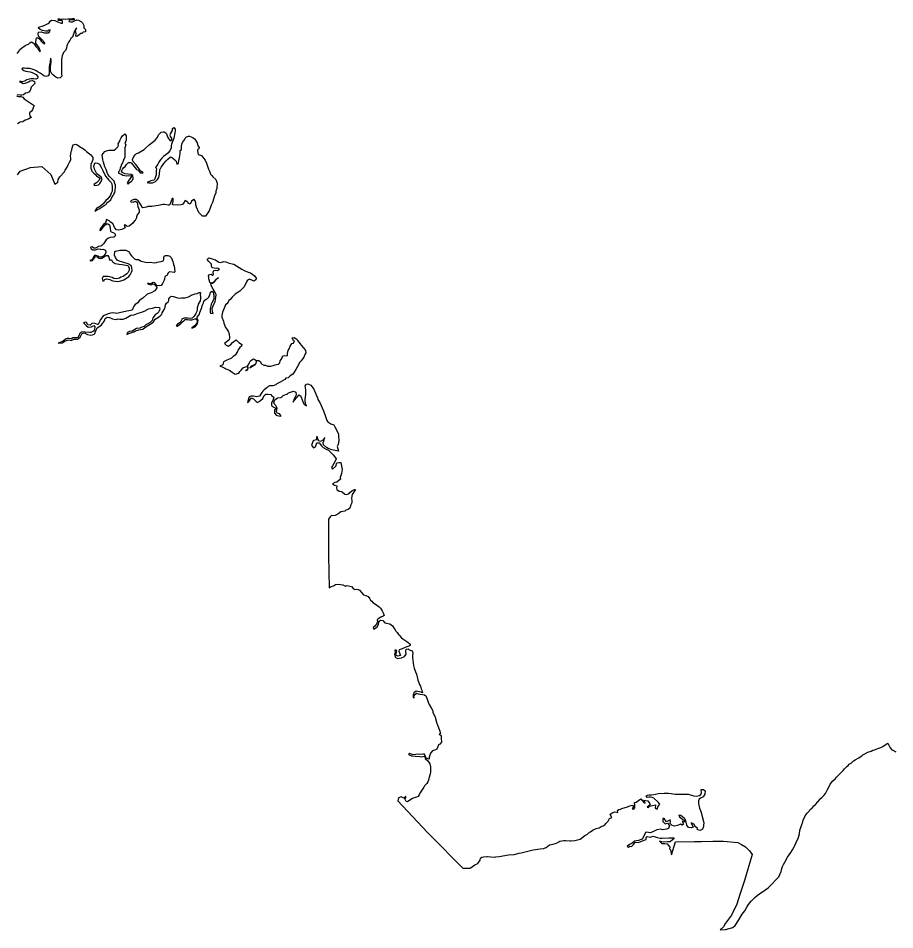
# Model space of a CAD drawing. Extents: x -74 to -34.8, y -33.8 to 5.3.
# Drawn here: x -44.897 to -43.777, y -2.579 to -1.413 of the extents above; entities that cross this region are included whole.
import ezdxf

# ---------------------------------------------------------------- set-up
doc = ezdxf.new("R2010")
doc.units = 0
doc.header["$LTSCALE"] = 2
doc.layers.add('UFEBRASIL', color=7, linetype='Continuous')

msp = doc.modelspace()

# ---------------------------------------------------------------- linework, layer by layer
at = {"layer": 'UFEBRASIL'}
for points in [[(-44.8984, -1.4586), (-44.8962, -1.4562), (-44.8954, -1.454), (-44.8929, -1.4516), (-44.8881, -1.4484), (-44.8864, -1.4477), (-44.8841, -1.4468), (-44.8823, -1.4448), (-44.8801, -1.4435), (-44.8778, -1.4451), (-44.8771, -1.4459), (-44.8744, -1.4497), (-44.8725, -1.4517), (-44.8715, -1.4533), (-44.8689, -1.4563), (-44.869, -1.4549), (-44.8705, -1.4514), (-44.8745, -1.4453), (-44.8746, -1.4432), (-44.8737, -1.4385), (-44.8715, -1.4384), (-44.8697, -1.44), (-44.8677, -1.4429), (-44.8636, -1.4462), (-44.8631, -1.4448), (-44.8675, -1.4401), (-44.869, -1.4387), (-44.8711, -1.4366), (-44.8716, -1.4334), (-44.871, -1.4313), (-44.8679, -1.431), (-44.865, -1.4316), (-44.8636, -1.4321), (-44.859, -1.4321), (-44.8569, -1.4308), (-44.8564, -1.4282), (-44.8577, -1.4287), (-44.8598, -1.4302), (-44.8618, -1.4301), (-44.8661, -1.4292), (-44.8689, -1.4281), (-44.8716, -1.4257), (-44.8706, -1.4248), (-44.8651, -1.423), (-44.8621, -1.4221), (-44.8586, -1.4204), (-44.8577, -1.4194), (-44.8562, -1.4171), (-44.8545, -1.4161), (-44.8502, -1.4162), (-44.8468, -1.418), (-44.8423, -1.42), (-44.8407, -1.4196), (-44.8405, -1.4177), (-44.841, -1.4166), (-44.8462, -1.4163), (-44.8457, -1.414), (-44.8448, -1.4141), (-44.8412, -1.4147), (-44.8397, -1.4144), (-44.8361, -1.4145), (-44.8338, -1.4141), (-44.8297, -1.4143), (-44.826, -1.4135), (-44.8255, -1.4154), (-44.8289, -1.4155), (-44.8314, -1.416), (-44.8325, -1.4175), (-44.8298, -1.4181), (-44.8279, -1.4182), (-44.8259, -1.4174), (-44.822, -1.4156), (-44.8199, -1.4161), (-44.816, -1.4183), (-44.815, -1.4192), (-44.8131, -1.4229), (-44.8132, -1.4257), (-44.811, -1.428), (-44.8112, -1.4307), (-44.814, -1.4311), (-44.8157, -1.4328), (-44.8171, -1.433), (-44.8192, -1.4347), (-44.8222, -1.4367), (-44.8235, -1.4364), (-44.8231, -1.4332), (-44.824, -1.4293), (-44.8235, -1.4283), (-44.8222, -1.4257), (-44.8235, -1.4271), (-44.8248, -1.429), (-44.8256, -1.4313), (-44.8264, -1.4339), (-44.8278, -1.4375), (-44.8298, -1.4395), (-44.8311, -1.442), (-44.833, -1.4443), (-44.8341, -1.4468), (-44.8349, -1.4487), (-44.8352, -1.4514), (-44.8355, -1.4518), (-44.8367, -1.4547), (-44.8394, -1.4571), (-44.841, -1.4616), (-44.8419, -1.4663), (-44.8418, -1.4701), (-44.8418, -1.473), (-44.8418, -1.476), (-44.8419, -1.4791), (-44.8419, -1.482), (-44.8416, -1.4845), (-44.8414, -1.4875), (-44.8434, -1.4897), (-44.8463, -1.49), (-44.8491, -1.4888), (-44.8513, -1.4871), (-44.8533, -1.4856), (-44.8541, -1.4844), (-44.856, -1.481), (-44.856, -1.4782), (-44.856, -1.4754), (-44.8552, -1.4727), (-44.8549, -1.4701), (-44.8549, -1.4673), (-44.8552, -1.4644), (-44.8558, -1.4648), (-44.8564, -1.4675), (-44.8564, -1.4703), (-44.8569, -1.4731), (-44.8574, -1.4759), (-44.8574, -1.4792), (-44.8576, -1.4822), (-44.8577, -1.4848), (-44.859, -1.4872), (-44.8616, -1.4879), (-44.8642, -1.4872), (-44.8665, -1.4855), (-44.8689, -1.4839), (-44.8714, -1.4826), (-44.8742, -1.4808), (-44.8766, -1.4794), (-44.8792, -1.4784), (-44.8821, -1.4779), (-44.8864, -1.4779), (-44.8891, -1.4775), (-44.8917, -1.4775), (-44.8926, -1.4787), (-44.89, -1.4802), (-44.8875, -1.4811), (-44.8848, -1.4816), (-44.8817, -1.4819), (-44.8792, -1.4828), (-44.8768, -1.484), (-44.8743, -1.4856), (-44.8722, -1.4879), (-44.8723, -1.4905), (-44.8747, -1.4913), (-44.8776, -1.4909), (-44.8804, -1.4909), (-44.8831, -1.4912), (-44.8859, -1.4921), (-44.8887, -1.4938), (-44.8919, -1.4946), (-44.8946, -1.4938), (-44.8954, -1.4946), (-44.8929, -1.4957), (-44.8908, -1.497), (-44.888, -1.4966), (-44.8858, -1.4955), (-44.8841, -1.4948), (-44.8817, -1.4934), (-44.8788, -1.4932), (-44.8762, -1.4944), (-44.8758, -1.497), (-44.8779, -1.4989), (-44.88, -1.501), (-44.8804, -1.5015), (-44.8815, -1.5047), (-44.8827, -1.5075), (-44.8853, -1.5087), (-44.8879, -1.5092), (-44.8903, -1.5112), (-44.8926, -1.5119), (-44.8948, -1.5119), (-44.8983, -1.5116)], [(-44.8992, -1.5128), (-44.8966, -1.5135), (-44.8939, -1.5137), (-44.8913, -1.5143), (-44.8894, -1.5164), (-44.8767, -1.5252), (-44.8777, -1.5269), (-44.8787, -1.5304), (-44.8801, -1.5322), (-44.8828, -1.5344), (-44.8828, -1.536), (-44.8823, -1.5384), (-44.8805, -1.5394), (-44.8814, -1.5409), (-44.8837, -1.5421), (-44.8863, -1.5432), (-44.8883, -1.5439), (-44.8912, -1.5459), (-44.8945, -1.5463), (-44.8982, -1.5483)], [(-44.898, -1.6137), (-44.8944, -1.6092), (-44.8815, -1.6041), (-44.8667, -1.6032), (-44.8554, -1.6134), (-44.8503, -1.6254), (-44.8464, -1.623), (-44.8459, -1.6195), (-44.8452, -1.6184), (-44.8437, -1.6164), (-44.8382, -1.6104), (-44.8369, -1.6077), (-44.8361, -1.6066), (-44.8345, -1.6039), (-44.8334, -1.6009), (-44.8316, -1.5973), (-44.83, -1.5947), (-44.8299, -1.5925), (-44.8301, -1.59), (-44.8295, -1.584), (-44.8287, -1.5823), (-44.8282, -1.5793), (-44.8268, -1.5752), (-44.824, -1.5746), (-44.8215, -1.5753), (-44.8188, -1.5774), (-44.8138, -1.5805), (-44.8117, -1.5821), (-44.8097, -1.5839), (-44.8058, -1.5868), (-44.8042, -1.5883), (-44.8019, -1.5916), (-44.8018, -1.5941), (-44.8022, -1.5955), (-44.8031, -1.5975), (-44.8041, -1.6005), (-44.8043, -1.6051), (-44.8036, -1.6075), (-44.8028, -1.609), (-44.8004, -1.6116), (-44.7977, -1.6136), (-44.797, -1.6149), (-44.7928, -1.6179), (-44.7928, -1.6185), (-44.7938, -1.6205), (-44.7952, -1.6221), (-44.7972, -1.6238), (-44.8006, -1.6259), (-44.7996, -1.6274), (-44.7968, -1.6269), (-44.7946, -1.6263), (-44.7928, -1.6247), (-44.7909, -1.6223), (-44.7899, -1.619), (-44.791, -1.6166), (-44.7937, -1.6146), (-44.7953, -1.6132), (-44.7971, -1.6115), (-44.7994, -1.6065), (-44.8006, -1.6025), (-44.7991, -1.5986), (-44.7981, -1.5983), (-44.7959, -1.5989), (-44.7931, -1.6002), (-44.7909, -1.6037), (-44.7891, -1.6082), (-44.7878, -1.611), (-44.7849, -1.6158), (-44.7812, -1.6206), (-44.7784, -1.6235), (-44.7776, -1.625), (-44.7768, -1.629), (-44.7771, -1.6344), (-44.7783, -1.6369), (-44.7792, -1.6395), (-44.7826, -1.6442), (-44.7849, -1.6465), (-44.7867, -1.6486), (-44.7884, -1.6507), (-44.792, -1.6537), (-44.797, -1.6568), (-44.7991, -1.66), (-44.7957, -1.6579), (-44.7936, -1.657), (-44.7872, -1.6527), (-44.7844, -1.651), (-44.7837, -1.6494), (-44.781, -1.6475), (-44.7789, -1.6458), (-44.7777, -1.6435), (-44.7759, -1.6403), (-44.7748, -1.6386), (-44.7737, -1.6361), (-44.773, -1.6341), (-44.7726, -1.6291), (-44.7729, -1.627), (-44.7735, -1.6246), (-44.7746, -1.6218), (-44.781, -1.6153), (-44.783, -1.6119), (-44.7847, -1.6069), (-44.7862, -1.6033), (-44.788, -1.5976), (-44.7884, -1.5967), (-44.7891, -1.594), (-44.7899, -1.5884), (-44.7887, -1.5863), (-44.7863, -1.5839), (-44.7831, -1.5824), (-44.7811, -1.5823), (-44.7778, -1.5822), (-44.7743, -1.582), (-44.7722, -1.5803), (-44.7696, -1.5778), (-44.7691, -1.5763), (-44.7693, -1.5742), (-44.7671, -1.5706), (-44.767, -1.5696), (-44.7657, -1.5663), (-44.7639, -1.5639), (-44.7608, -1.5613), (-44.7591, -1.5637), (-44.7593, -1.5694), (-44.761, -1.5737), (-44.7597, -1.5753), (-44.7607, -1.5793), (-44.7607, -1.5841), (-44.7608, -1.5871), (-44.761, -1.5909), (-44.7626, -1.595), (-44.7637, -1.5985), (-44.7645, -1.5998), (-44.7667, -1.6051), (-44.7677, -1.6087), (-44.7687, -1.6098), (-44.7687, -1.6115), (-44.7649, -1.6127), (-44.7633, -1.614), (-44.7585, -1.6148), (-44.7526, -1.6145), (-44.7528, -1.6163), (-44.754, -1.6183), (-44.7556, -1.6205), (-44.758, -1.6239), (-44.7566, -1.6254), (-44.7552, -1.6237), (-44.7522, -1.6216), (-44.751, -1.6204), (-44.7502, -1.6184), (-44.7504, -1.6145), (-44.7528, -1.6131), (-44.7606, -1.6124), (-44.764, -1.6109), (-44.7652, -1.6092), (-44.7636, -1.6066), (-44.7621, -1.6045), (-44.7603, -1.6032), (-44.7588, -1.6003), (-44.7563, -1.5981), (-44.7533, -1.5981), (-44.7525, -1.5989), (-44.7478, -1.6049), (-44.7458, -1.6067), (-44.7439, -1.6077), (-44.741, -1.611), (-44.7375, -1.6113), (-44.7378, -1.6103), (-44.7402, -1.609), (-44.7416, -1.6073), (-44.7426, -1.6062), (-44.7468, -1.6006), (-44.7507, -1.5964), (-44.7508, -1.594), (-44.7491, -1.5903), (-44.7478, -1.5881), (-44.7459, -1.5866), (-44.7434, -1.5855), (-44.741, -1.5841), (-44.7363, -1.5811), (-44.7346, -1.5797), (-44.7297, -1.5755), (-44.722, -1.5693), (-44.7201, -1.567), (-44.7172, -1.5623), (-44.7142, -1.559), (-44.7119, -1.5587), (-44.7106, -1.5589), (-44.7081, -1.5604), (-44.706, -1.5658), (-44.703, -1.5702), (-44.7008, -1.5689), (-44.7007, -1.5666), (-44.7024, -1.5645), (-44.7029, -1.5628), (-44.7023, -1.5611), (-44.6997, -1.557), (-44.7, -1.5545), (-44.6983, -1.5533), (-44.6963, -1.5555), (-44.6964, -1.5573), (-44.697, -1.5599), (-44.6982, -1.5667), (-44.7013, -1.5745), (-44.7015, -1.576), (-44.7015, -1.5792), (-44.7033, -1.5831), (-44.7057, -1.586), (-44.7084, -1.5881), (-44.7113, -1.5902), (-44.7135, -1.5922), (-44.7155, -1.5951), (-44.7172, -1.5973), (-44.7186, -1.6), (-44.7216, -1.6041), (-44.7204, -1.6056), (-44.7206, -1.6092), (-44.7206, -1.6137), (-44.7224, -1.6188), (-44.7232, -1.6205), (-44.7275, -1.6214), (-44.7324, -1.6234), (-44.7303, -1.6237), (-44.7282, -1.6238), (-44.7253, -1.624), (-44.7215, -1.6222), (-44.7192, -1.6197), (-44.7175, -1.6171), (-44.7168, -1.6151), (-44.7166, -1.6127), (-44.7161, -1.6074), (-44.715, -1.6048), (-44.7142, -1.6037), (-44.7125, -1.6019), (-44.711, -1.5993), (-44.7081, -1.5956), (-44.7057, -1.5938), (-44.7026, -1.5907), (-44.7017, -1.5909), (-44.6998, -1.5921), (-44.697, -1.5947), (-44.6953, -1.5962), (-44.6945, -1.6), (-44.6923, -1.599), (-44.6917, -1.595), (-44.6909, -1.592), (-44.6899, -1.5867), (-44.6902, -1.5827), (-44.6882, -1.5813), (-44.6882, -1.5774), (-44.688, -1.5745), (-44.6872, -1.5723), (-44.6844, -1.5688), (-44.6835, -1.5668), (-44.6818, -1.565), (-44.6796, -1.5642), (-44.6781, -1.5642), (-44.6759, -1.565), (-44.6735, -1.5663), (-44.6719, -1.5677), (-44.6705, -1.5693), (-44.6684, -1.5727), (-44.6676, -1.5766), (-44.6656, -1.5789), (-44.6664, -1.5805), (-44.6678, -1.5815), (-44.6678, -1.5832), (-44.667, -1.5875), (-44.663, -1.589), (-44.6622, -1.5895), (-44.6601, -1.5922), (-44.6581, -1.5949), (-44.6564, -1.5986), (-44.6537, -1.6063), (-44.6527, -1.6089), (-44.6512, -1.6128), (-44.6498, -1.6145), (-44.6483, -1.6162), (-44.6445, -1.6197), (-44.643, -1.6229), (-44.6427, -1.6243), (-44.6434, -1.6313), (-44.6443, -1.6345), (-44.6446, -1.6368), (-44.6461, -1.6407), (-44.6486, -1.6489), (-44.6497, -1.6506), (-44.6506, -1.6526), (-44.6531, -1.6599), (-44.6579, -1.6665), (-44.6617, -1.6663), (-44.6661, -1.6618), (-44.6691, -1.6548), (-44.6699, -1.6519), (-44.6702, -1.6495), (-44.6708, -1.6467), (-44.6724, -1.6447), (-44.6738, -1.6459), (-44.6756, -1.6475), (-44.6775, -1.651), (-44.679, -1.6504), (-44.681, -1.6479), (-44.6839, -1.6466), (-44.6857, -1.6499), (-44.6872, -1.6515), (-44.689, -1.6519), (-44.6934, -1.6523), (-44.6992, -1.6521), (-44.6997, -1.6516), (-44.6996, -1.6493), (-44.6991, -1.6473), (-44.6991, -1.644), (-44.7005, -1.6439), (-44.7019, -1.6487), (-44.7037, -1.6523), (-44.7053, -1.6524), (-44.71, -1.6515), (-44.7121, -1.6515), (-44.7157, -1.6525), (-44.7261, -1.654), (-44.7315, -1.6542), (-44.733, -1.6548), (-44.7378, -1.6558), (-44.7385, -1.6554), (-44.7397, -1.6531), (-44.7417, -1.6497), (-44.7439, -1.6469), (-44.7464, -1.6452), (-44.7491, -1.6453), (-44.7522, -1.6464), (-44.7534, -1.6477), (-44.7533, -1.6484), (-44.7502, -1.6486), (-44.7472, -1.6474), (-44.7452, -1.6492), (-44.7445, -1.6517), (-44.7441, -1.6541), (-44.7425, -1.6586), (-44.7423, -1.6612), (-44.7449, -1.6649), (-44.7457, -1.6674), (-44.7459, -1.6685), (-44.7478, -1.6719), (-44.7485, -1.6724), (-44.7505, -1.6753), (-44.7552, -1.6792), (-44.7577, -1.6796), (-44.7596, -1.6779), (-44.7615, -1.6777), (-44.7604, -1.6815), (-44.7629, -1.6829), (-44.7647, -1.6836), (-44.7669, -1.6841), (-44.7689, -1.6844), (-44.7713, -1.684), (-44.7742, -1.6811), (-44.7747, -1.6787), (-44.7763, -1.6759), (-44.777, -1.6756), (-44.7792, -1.6743), (-44.781, -1.6725), (-44.7843, -1.6709), (-44.7854, -1.6753), (-44.7865, -1.6758), (-44.7882, -1.6771), (-44.7922, -1.6825), (-44.7928, -1.6847), (-44.7907, -1.6836), (-44.7898, -1.6824), (-44.787, -1.6784), (-44.7842, -1.6764), (-44.7825, -1.6761), (-44.7802, -1.6777), (-44.7794, -1.682), (-44.7793, -1.6858), (-44.7782, -1.6866), (-44.7739, -1.6884), (-44.7727, -1.6908), (-44.7738, -1.6926), (-44.775, -1.6935), (-44.7794, -1.6939), (-44.7825, -1.6951), (-44.7846, -1.6968), (-44.7881, -1.7017), (-44.7903, -1.7042), (-44.7913, -1.7048), (-44.7943, -1.7053), (-44.7985, -1.7076), (-44.8003, -1.7076), (-44.8026, -1.7056), (-44.8046, -1.7062), (-44.8037, -1.7081), (-44.8016, -1.7096), (-44.7982, -1.7096), (-44.7948, -1.7082), (-44.7918, -1.7089), (-44.7914, -1.709), (-44.789, -1.7089), (-44.7854, -1.7101), (-44.7852, -1.7131), (-44.786, -1.7152), (-44.7876, -1.7171), (-44.7892, -1.7182), (-44.7912, -1.7189), (-44.7934, -1.7188), (-44.7954, -1.7176), (-44.7973, -1.7167), (-44.7995, -1.7168), (-44.8007, -1.7187), (-44.8017, -1.721), (-44.8032, -1.7225), (-44.8055, -1.7232), (-44.8041, -1.7237), (-44.802, -1.723), (-44.8007, -1.7216), (-44.7996, -1.7196), (-44.7981, -1.7179), (-44.7962, -1.7187), (-44.7943, -1.7201), (-44.7921, -1.7206), (-44.79, -1.7203), (-44.7881, -1.7189), (-44.7866, -1.7179), (-44.7844, -1.7169), (-44.7827, -1.7169), (-44.7812, -1.7188), (-44.7809, -1.7207), (-44.7806, -1.7229), (-44.7792, -1.7223), (-44.7778, -1.7224), (-44.7765, -1.7249), (-44.7759, -1.7254), (-44.7733, -1.7269), (-44.7681, -1.7279), (-44.7644, -1.7282), (-44.7621, -1.7286), (-44.7568, -1.7296), (-44.7553, -1.7325), (-44.7551, -1.7355), (-44.7565, -1.738), (-44.7569, -1.7388), (-44.7584, -1.7404), (-44.763, -1.7436), (-44.766, -1.7446), (-44.7677, -1.7458), (-44.7718, -1.7465), (-44.7748, -1.7462), (-44.7772, -1.7449), (-44.7801, -1.7439), (-44.7827, -1.7438), (-44.7856, -1.7435), (-44.7885, -1.7437), (-44.7898, -1.7463), (-44.789, -1.7497), (-44.7872, -1.7493), (-44.787, -1.7475), (-44.7843, -1.7466), (-44.7799, -1.7476), (-44.7776, -1.7486), (-44.776, -1.7491), (-44.77, -1.75), (-44.7661, -1.7492), (-44.7622, -1.7481), (-44.76, -1.7468), (-44.7559, -1.7438), (-44.7541, -1.7415), (-44.7524, -1.7382), (-44.7516, -1.7358), (-44.7519, -1.7324), (-44.7529, -1.7296), (-44.7565, -1.7273), (-44.7677, -1.7239), (-44.7704, -1.7227), (-44.7729, -1.7192), (-44.774, -1.7164), (-44.7736, -1.7115), (-44.7729, -1.7111), (-44.7673, -1.7099), (-44.7595, -1.7099), (-44.7551, -1.7123), (-44.754, -1.7149), (-44.7521, -1.7171), (-44.7483, -1.7211), (-44.7467, -1.7217), (-44.7433, -1.7221), (-44.7401, -1.7241), (-44.7345, -1.7254), (-44.7314, -1.7258), (-44.7278, -1.7255), (-44.7233, -1.7262), (-44.7205, -1.7257), (-44.7196, -1.7252), (-44.7145, -1.7246), (-44.7119, -1.7237), (-44.7108, -1.7221), (-44.7109, -1.7196), (-44.7105, -1.7178), (-44.7087, -1.7168), (-44.7059, -1.7167), (-44.7032, -1.7177), (-44.7015, -1.7193), (-44.7004, -1.7222), (-44.6994, -1.7246), (-44.6992, -1.7262), (-44.6984, -1.7283), (-44.6977, -1.7305), (-44.6973, -1.7333), (-44.6969, -1.7375), (-44.6979, -1.7384), (-44.7033, -1.7378), (-44.705, -1.7384), (-44.7072, -1.7425), (-44.7095, -1.7435), (-44.7099, -1.7471), (-44.7104, -1.7482), (-44.7127, -1.7527), (-44.7143, -1.755), (-44.7168, -1.7557), (-44.7198, -1.755), (-44.7225, -1.7518), (-44.7247, -1.7515), (-44.7267, -1.7526), (-44.7278, -1.7528), (-44.7318, -1.7523), (-44.7312, -1.7531), (-44.7306, -1.7534), (-44.7272, -1.7542), (-44.7247, -1.7532), (-44.7231, -1.7539), (-44.7225, -1.7543), (-44.7197, -1.7574), (-44.7197, -1.7583), (-44.7225, -1.7618), (-44.7273, -1.7645), (-44.7284, -1.7648), (-44.7321, -1.7664), (-44.7377, -1.7712), (-44.74, -1.7728), (-44.7423, -1.7749), (-44.7443, -1.7771), (-44.7478, -1.7793), (-44.7491, -1.7815), (-44.7513, -1.7867), (-44.7559, -1.7874), (-44.7583, -1.7881), (-44.7678, -1.7899), (-44.7709, -1.7908), (-44.7733, -1.7906), (-44.7771, -1.7902), (-44.7791, -1.7905), (-44.7823, -1.7912), (-44.7872, -1.7934), (-44.7887, -1.7941), (-44.7915, -1.798), (-44.792, -1.7987), (-44.7926, -1.8008), (-44.7948, -1.8049), (-44.7956, -1.8048), (-44.8001, -1.8035), (-44.8031, -1.8038), (-44.8053, -1.8057), (-44.8083, -1.8055), (-44.8097, -1.8026), (-44.8109, -1.8018), (-44.8138, -1.8028), (-44.8109, -1.8053), (-44.8101, -1.8064), (-44.8075, -1.8083), (-44.8036, -1.8079), (-44.8003, -1.8062), (-44.7991, -1.8079), (-44.7992, -1.809), (-44.7999, -1.8123), (-44.8007, -1.8137), (-44.8043, -1.8153), (-44.8056, -1.8151), (-44.8114, -1.8148), (-44.8154, -1.8144), (-44.8171, -1.8151), (-44.8187, -1.8168), (-44.8193, -1.8186), (-44.8207, -1.8214), (-44.8225, -1.822), (-44.8274, -1.8222), (-44.829, -1.8235), (-44.8324, -1.8229), (-44.8346, -1.823), (-44.8358, -1.8235), (-44.8394, -1.8258), (-44.8419, -1.827), (-44.8461, -1.8287), (-44.8409, -1.8285), (-44.8373, -1.8265), (-44.8355, -1.8254), (-44.8325, -1.8246), (-44.8295, -1.8253), (-44.8284, -1.8252), (-44.8255, -1.8238), (-44.8235, -1.8239), (-44.8212, -1.8237), (-44.8179, -1.8211), (-44.8157, -1.8169), (-44.8134, -1.8157), (-44.8121, -1.8159), (-44.8085, -1.8177), (-44.8047, -1.8188), (-44.8021, -1.8183), (-44.8, -1.8175), (-44.7993, -1.8165), (-44.7979, -1.8132), (-44.7972, -1.8111), (-44.796, -1.8092), (-44.7941, -1.8079), (-44.7906, -1.8055), (-44.787, -1.8001), (-44.7859, -1.7973), (-44.7833, -1.7955), (-44.7802, -1.7961), (-44.7765, -1.7978), (-44.7728, -1.7986), (-44.7706, -1.7981), (-44.7695, -1.7979), (-44.7672, -1.7981), (-44.7631, -1.798), (-44.7597, -1.7969), (-44.7573, -1.7955), (-44.7533, -1.7932), (-44.7491, -1.7927), (-44.7466, -1.7918), (-44.7459, -1.7914), (-44.7437, -1.7906), (-44.7407, -1.7897), (-44.7371, -1.7884), (-44.7341, -1.7869), (-44.733, -1.7861), (-44.7306, -1.7851), (-44.7284, -1.7844), (-44.7255, -1.7841), (-44.7218, -1.783), (-44.7164, -1.7832), (-44.7162, -1.7858), (-44.7183, -1.7902), (-44.7196, -1.791), (-44.7219, -1.7928), (-44.7249, -1.7966), (-44.7258, -1.7998), (-44.7275, -1.8017), (-44.7284, -1.8023), (-44.7332, -1.8048), (-44.734, -1.8053), (-44.7362, -1.8077), (-44.7391, -1.8085), (-44.7417, -1.8095), (-44.7461, -1.8101), (-44.7479, -1.8113), (-44.7515, -1.8134), (-44.7547, -1.8139), (-44.7576, -1.8152), (-44.7581, -1.8177), (-44.7559, -1.8164), (-44.7493, -1.8145), (-44.7472, -1.813), (-44.7429, -1.8116), (-44.7379, -1.8108), (-44.7354, -1.8089), (-44.7318, -1.8068), (-44.7285, -1.8044), (-44.7263, -1.8032), (-44.7242, -1.8015), (-44.722, -1.7981), (-44.7179, -1.7955), (-44.7147, -1.7931), (-44.7137, -1.7918), (-44.7129, -1.7901), (-44.7119, -1.7879), (-44.7106, -1.7858), (-44.7094, -1.7827), (-44.7087, -1.78), (-44.7076, -1.7776), (-44.7056, -1.7761), (-44.7044, -1.7745), (-44.7044, -1.7723), (-44.7032, -1.7706), (-44.7016, -1.7689), (-44.6988, -1.7693), (-44.6961, -1.77), (-44.6934, -1.7711), (-44.6908, -1.7713), (-44.6883, -1.7709), (-44.6859, -1.7711), (-44.6837, -1.771), (-44.6809, -1.7702), (-44.6785, -1.7691), (-44.676, -1.7677), (-44.6735, -1.7666), (-44.6708, -1.7657), (-44.6682, -1.7654), (-44.666, -1.764), (-44.6642, -1.7642), (-44.6645, -1.767), (-44.6643, -1.7693), (-44.6643, -1.7722), (-44.6647, -1.7748), (-44.6659, -1.777), (-44.667, -1.7792), (-44.6674, -1.781), (-44.6682, -1.7837), (-44.6684, -1.7859), (-44.6687, -1.7884), (-44.6701, -1.791), (-44.6714, -1.7929), (-44.6726, -1.7946), (-44.6747, -1.7967), (-44.6775, -1.7974), (-44.6804, -1.7968), (-44.6824, -1.7969), (-44.6851, -1.797), (-44.6875, -1.7976), (-44.6885, -1.7993), (-44.6895, -1.8018), (-44.6915, -1.8032), (-44.6937, -1.8047), (-44.695, -1.8068), (-44.6934, -1.8071), (-44.6912, -1.8053), (-44.6888, -1.8031), (-44.6871, -1.8015), (-44.6856, -1.8001), (-44.6836, -1.7986), (-44.6807, -1.7988), (-44.6782, -1.7989), (-44.6752, -1.7989), (-44.6733, -1.7985), (-44.6712, -1.7978), (-44.6695, -1.7978), (-44.6682, -1.8), (-44.6682, -1.8022), (-44.6693, -1.8039), (-44.6706, -1.8057), (-44.672, -1.8071), (-44.6738, -1.8086), (-44.6755, -1.8092), (-44.674, -1.8094), (-44.6721, -1.8086), (-44.6705, -1.8071), (-44.6689, -1.8056), (-44.6678, -1.8037), (-44.6673, -1.8016), (-44.6671, -1.7993), (-44.6684, -1.7977), (-44.6685, -1.7955), (-44.6667, -1.7936), (-44.6654, -1.7918), (-44.6649, -1.7898), (-44.6643, -1.7875), (-44.6634, -1.7854), (-44.6625, -1.7833), (-44.6621, -1.781), (-44.6613, -1.7792), (-44.6604, -1.7773), (-44.6598, -1.7754), (-44.6586, -1.7738), (-44.6569, -1.7725), (-44.6552, -1.7717), (-44.6536, -1.77), (-44.6524, -1.768), (-44.6517, -1.7659), (-44.6511, -1.7638), (-44.6496, -1.7622), (-44.6481, -1.7637), (-44.6474, -1.7657), (-44.647, -1.7671), (-44.647, -1.7719), (-44.6476, -1.7736), (-44.6495, -1.7771), (-44.6503, -1.7791), (-44.6519, -1.7848), (-44.6518, -1.7891), (-44.6512, -1.7904), (-44.648, -1.791), (-44.6486, -1.7887), (-44.6492, -1.7844), (-44.648, -1.7811), (-44.6461, -1.7775), (-44.6453, -1.7759), (-44.6448, -1.7726), (-44.6443, -1.7706), (-44.6442, -1.7668), (-44.6455, -1.7641), (-44.6478, -1.7599), (-44.6506, -1.755), (-44.6507, -1.7524), (-44.6487, -1.7523), (-44.647, -1.7511), (-44.6457, -1.7495), (-44.6443, -1.7477), (-44.6426, -1.7464), (-44.6411, -1.7449), (-44.6424, -1.746), (-44.6441, -1.7472), (-44.6454, -1.7488), (-44.6467, -1.7504), (-44.6484, -1.7519), (-44.6503, -1.7521), (-44.6521, -1.7511), (-44.6527, -1.749), (-44.6534, -1.7468), (-44.6534, -1.7451), (-44.6538, -1.7428), (-44.6527, -1.7411), (-44.6506, -1.7407), (-44.6489, -1.7419), (-44.6475, -1.741), (-44.6481, -1.7383), (-44.6471, -1.7358), (-44.6453, -1.7357), (-44.6423, -1.7359), (-44.6396, -1.7341), (-44.6423, -1.733), (-44.6442, -1.7334), (-44.6492, -1.7324), (-44.6502, -1.7304), (-44.6501, -1.7279), (-44.6533, -1.7246), (-44.6554, -1.7219), (-44.6534, -1.7199), (-44.6491, -1.7209), (-44.6467, -1.7219), (-44.6449, -1.7222), (-44.6408, -1.7253), (-44.6386, -1.7258), (-44.6343, -1.7243), (-44.6317, -1.725), (-44.6276, -1.7265), (-44.6235, -1.7273), (-44.6214, -1.7278), (-44.6111, -1.7341), (-44.6082, -1.736), (-44.6031, -1.7383), (-44.6003, -1.7388), (-44.5972, -1.7412), (-44.595, -1.7426), (-44.5931, -1.7458), (-44.5934, -1.7479), (-44.5961, -1.7496), (-44.5984, -1.7485), (-44.6013, -1.7469), (-44.6041, -1.7483), (-44.6052, -1.7506), (-44.6084, -1.7567), (-44.6137, -1.7623), (-44.6196, -1.7662), (-44.6234, -1.7702), (-44.6262, -1.7729), (-44.6277, -1.7745), (-44.6289, -1.7763), (-44.6306, -1.7785), (-44.632, -1.78), (-44.6349, -1.7861), (-44.636, -1.7893), (-44.6369, -1.7934), (-44.6369, -1.7955), (-44.6348, -1.8009), (-44.6341, -1.8032), (-44.6322, -1.8088), (-44.6304, -1.811), (-44.6289, -1.8137), (-44.6276, -1.8168), (-44.6272, -1.8221), (-44.6276, -1.8245), (-44.6332, -1.8291), (-44.6314, -1.8313), (-44.6288, -1.8326), (-44.6255, -1.8305), (-44.623, -1.828), (-44.6183, -1.8244), (-44.6169, -1.8262), (-44.6153, -1.828), (-44.6131, -1.8294), (-44.6113, -1.8307), (-44.6116, -1.8326), (-44.6136, -1.8342), (-44.6148, -1.8356), (-44.6162, -1.8376), (-44.617, -1.8394), (-44.6197, -1.8442), (-44.6225, -1.8461), (-44.6244, -1.8481), (-44.6262, -1.849), (-44.6306, -1.8505), (-44.6347, -1.8526), (-44.6352, -1.8543), (-44.6354, -1.8566), (-44.6392, -1.8583), (-44.6365, -1.859), (-44.6329, -1.861), (-44.6317, -1.8616), (-44.6271, -1.8633), (-44.6235, -1.8658), (-44.6197, -1.8686), (-44.6153, -1.867), (-44.614, -1.865), (-44.6121, -1.8633), (-44.6097, -1.8602), (-44.6067, -1.8593), (-44.6044, -1.8586), (-44.6036, -1.8608), (-44.6046, -1.8628), (-44.6067, -1.8636), (-44.6057, -1.8638), (-44.6035, -1.8628), (-44.6033, -1.8605), (-44.604, -1.8583), (-44.6022, -1.8558), (-44.6013, -1.8537), (-44.6004, -1.8518), (-44.5986, -1.8502), (-44.5965, -1.8489), (-44.5945, -1.8498), (-44.5928, -1.851), (-44.5929, -1.8533), (-44.5937, -1.8556), (-44.5951, -1.8566), (-44.5974, -1.8572), (-44.5995, -1.8583), (-44.6009, -1.8603), (-44.6, -1.8599), (-44.5983, -1.8585), (-44.5963, -1.8573), (-44.5941, -1.8566), (-44.593, -1.8542), (-44.592, -1.8512), (-44.5897, -1.851), (-44.5877, -1.8525), (-44.5863, -1.8554), (-44.5833, -1.8569), (-44.5809, -1.8571), (-44.5784, -1.8581), (-44.5763, -1.8584), (-44.5741, -1.8584), (-44.571, -1.8575), (-44.5688, -1.8567), (-44.5668, -1.8563), (-44.5645, -1.8556), (-44.5628, -1.8539), (-44.5621, -1.8516), (-44.5609, -1.8497), (-44.5599, -1.8474), (-44.559, -1.8451), (-44.5568, -1.8446), (-44.5548, -1.8451), (-44.5529, -1.8447), (-44.5528, -1.842), (-44.5521, -1.8383), (-44.5509, -1.8362), (-44.5493, -1.8328), (-44.5475, -1.8291), (-44.5451, -1.8289), (-44.5441, -1.826), (-44.5457, -1.825), (-44.5471, -1.8221), (-44.5442, -1.8214), (-44.541, -1.8238), (-44.54, -1.8254), (-44.5368, -1.8297), (-44.5356, -1.8314), (-44.5323, -1.8348), (-44.5313, -1.8364), (-44.5299, -1.8382), (-44.5293, -1.8411), (-44.5307, -1.8434), (-44.5318, -1.8468), (-44.534, -1.8499), (-44.5356, -1.8516), (-44.537, -1.8533), (-44.54, -1.8585), (-44.5424, -1.8626), (-44.5444, -1.8661), (-44.5461, -1.8684), (-44.5493, -1.8704), (-44.5519, -1.873), (-44.5551, -1.8734), (-44.5564, -1.8751), (-44.5624, -1.8786), (-44.5667, -1.8807), (-44.5679, -1.8821), (-44.5715, -1.8833), (-44.5761, -1.8832), (-44.5777, -1.8843), (-44.5793, -1.8859), (-44.5811, -1.8873), (-44.5828, -1.8887), (-44.5843, -1.8903), (-44.5856, -1.8919), (-44.5888, -1.8964), (-44.5919, -1.8974), (-44.5962, -1.8964), (-44.5992, -1.8965), (-44.6018, -1.8976), (-44.6037, -1.9029), (-44.6041, -1.9049), (-44.6022, -1.9035), (-44.5988, -1.8988), (-44.5965, -1.9001), (-44.5957, -1.9008), (-44.5916, -1.9046), (-44.5892, -1.9036), (-44.5869, -1.9017), (-44.5846, -1.8995), (-44.5825, -1.8958), (-44.5806, -1.8942), (-44.5779, -1.8942), (-44.5742, -1.8946), (-44.5727, -1.8963), (-44.5702, -1.898), (-44.5714, -1.901), (-44.5735, -1.9054), (-44.5732, -1.9087), (-44.572, -1.9097), (-44.5678, -1.9121), (-44.5694, -1.9147), (-44.5697, -1.9156), (-44.5696, -1.9183), (-44.5674, -1.9209), (-44.5663, -1.9212), (-44.5622, -1.9223), (-44.5611, -1.9216), (-44.5631, -1.9192), (-44.5659, -1.9185), (-44.5669, -1.9161), (-44.5661, -1.9121), (-44.568, -1.9085), (-44.5697, -1.9067), (-44.5704, -1.9044), (-44.569, -1.9012), (-44.5658, -1.8987), (-44.5616, -1.8981), (-44.5602, -1.8973), (-44.5583, -1.8959), (-44.5542, -1.8942), (-44.5534, -1.894), (-44.5514, -1.8924), (-44.5451, -1.8904), (-44.5421, -1.8915), (-44.5418, -1.8946), (-44.5424, -1.8963), (-44.5446, -1.9009), (-44.5457, -1.9041), (-44.5443, -1.9023), (-44.5409, -1.8981), (-44.5381, -1.8948), (-44.5358, -1.8964), (-44.5336, -1.9027), (-44.5325, -1.9056), (-44.5317, -1.9072), (-44.5286, -1.909), (-44.5298, -1.9059), (-44.5303, -1.902), (-44.5302, -1.9007), (-44.5295, -1.8945), (-44.5293, -1.8884), (-44.5301, -1.8832), (-44.5284, -1.8811), (-44.5269, -1.8809), (-44.5232, -1.8824), (-44.5194, -1.8875), (-44.5163, -1.8947), (-44.5147, -1.8989), (-44.5141, -1.9008), (-44.5116, -1.9047), (-44.507, -1.9154), (-44.5044, -1.9225), (-44.5025, -1.9275), (-44.5012, -1.9292), (-44.4975, -1.9318), (-44.4936, -1.9333), (-44.4924, -1.9359), (-44.4887, -1.943), (-44.4879, -1.9452), (-44.4875, -1.9478), (-44.4874, -1.9528), (-44.488, -1.9584), (-44.4892, -1.9609), (-44.4879, -1.967), (-44.4964, -1.9652), (-44.5007, -1.9635), (-44.5029, -1.9622), (-44.5067, -1.9589), (-44.5071, -1.9559), (-44.5065, -1.9537), (-44.5053, -1.9494), (-44.5077, -1.9528), (-44.5105, -1.9547), (-44.5128, -1.9538), (-44.5142, -1.9516), (-44.5144, -1.9486), (-44.5152, -1.9481), (-44.5162, -1.9524), (-44.5194, -1.9531), (-44.5201, -1.9536), (-44.5223, -1.9592), (-44.5215, -1.9604), (-44.5197, -1.9627), (-44.517, -1.9612), (-44.5154, -1.9562), (-44.5132, -1.9561), (-44.5126, -1.9564), (-44.5095, -1.96), (-44.5075, -1.9623), (-44.5035, -1.9644), (-44.5006, -1.9656), (-44.4982, -1.9678), (-44.4947, -1.9714), (-44.493, -1.9737), (-44.4905, -1.9769), (-44.4918, -1.9799), (-44.4952, -1.9855), (-44.4968, -1.9879), (-44.4953, -1.9901), (-44.4913, -1.9861), (-44.4898, -1.982), (-44.4872, -1.9812), (-44.4847, -1.9814), (-44.4828, -1.9903), (-44.4839, -1.9953), (-44.4857, -2.0007), (-44.485, -2.0029), (-44.4897, -2.0065), (-44.4922, -2.007), (-44.4955, -2.0088), (-44.4927, -2.0102), (-44.49, -2.0112), (-44.4903, -2.0144), (-44.4897, -2.0157), (-44.487, -2.0182), (-44.4843, -2.0184), (-44.4828, -2.0191), (-44.4798, -2.0217), (-44.4772, -2.0225), (-44.474, -2.0211), (-44.473, -2.0198), (-44.4706, -2.0177), (-44.4674, -2.0161), (-44.466, -2.0161), (-44.4686, -2.0196), (-44.4704, -2.0225), (-44.4712, -2.0271), (-44.4706, -2.0303), (-44.4707, -2.033), (-44.4718, -2.0354), (-44.4734, -2.0396), (-44.4755, -2.0415), (-44.4783, -2.0424), (-44.4797, -2.0436), (-44.482, -2.0439), (-44.4846, -2.0445), (-44.4884, -2.0473), (-44.4918, -2.0492), (-44.4948, -2.0495), (-44.4968, -2.049), (-44.4982, -2.0508), (-44.5003, -2.0537), (-44.5004, -2.1006), (-44.4996, -2.1418), (-44.4958, -2.1393), (-44.4941, -2.139), (-44.4914, -2.1373), (-44.488, -2.1371), (-44.482, -2.1377), (-44.4787, -2.1394), (-44.4769, -2.1387), (-44.4711, -2.1399), (-44.4684, -2.1428), (-44.4668, -2.1436), (-44.4646, -2.1434), (-44.4626, -2.1438), (-44.4608, -2.1446), (-44.4582, -2.1475), (-44.4558, -2.1505), (-44.4526, -2.1513), (-44.4498, -2.1525), (-44.4476, -2.1557), (-44.4467, -2.1575), (-44.4451, -2.1587), (-44.4438, -2.1603), (-44.4404, -2.1624), (-44.4357, -2.166), (-44.434, -2.1674), (-44.4317, -2.1709), (-44.4307, -2.1737), (-44.4295, -2.1768), (-44.4307, -2.1778), (-44.4336, -2.1792), (-44.4368, -2.1811), (-44.4382, -2.1826), (-44.4377, -2.1847), (-44.439, -2.1882), (-44.4412, -2.1905), (-44.4433, -2.1921), (-44.4425, -2.1943), (-44.4394, -2.1922), (-44.4384, -2.1917), (-44.4367, -2.1879), (-44.4357, -2.1841), (-44.4341, -2.183), (-44.431, -2.1834), (-44.4283, -2.1863), (-44.424, -2.187), (-44.4221, -2.1877), (-44.4188, -2.19), (-44.4167, -2.1936), (-44.4154, -2.1952), (-44.4142, -2.197), (-44.4128, -2.1985), (-44.4112, -2.2013), (-44.4101, -2.2021), (-44.4073, -2.2054), (-44.4056, -2.2066), (-44.3989, -2.2111), (-44.396, -2.2135), (-44.396, -2.2154), (-44.3978, -2.2163), (-44.4017, -2.2175), (-44.4063, -2.2197), (-44.41, -2.2207), (-44.4104, -2.2227), (-44.4083, -2.2281), (-44.4119, -2.229), (-44.4136, -2.2283), (-44.4145, -2.2265), (-44.4132, -2.2227), (-44.4141, -2.2211), (-44.4157, -2.2213), (-44.4152, -2.2245), (-44.416, -2.2263), (-44.4154, -2.2301), (-44.4121, -2.2319), (-44.407, -2.2312), (-44.4034, -2.2295), (-44.4011, -2.2266), (-44.4017, -2.2224), (-44.4012, -2.2198), (-44.3986, -2.2194), (-44.3973, -2.2207), (-44.3937, -2.222), (-44.393, -2.223), (-44.3925, -2.225), (-44.3931, -2.2282), (-44.393, -2.2315), (-44.3928, -2.2341), (-44.3917, -2.2409), (-44.3909, -2.2443), (-44.3894, -2.249), (-44.3882, -2.2521), (-44.3867, -2.2575), (-44.3861, -2.2595), (-44.3839, -2.2659), (-44.383, -2.2675), (-44.382, -2.2707), (-44.381, -2.2725), (-44.3804, -2.2758), (-44.382, -2.2748), (-44.3884, -2.2737), (-44.3915, -2.2759), (-44.3913, -2.2762), (-44.3923, -2.2784), (-44.3921, -2.2813), (-44.391, -2.2827), (-44.3908, -2.2816), (-44.3915, -2.2792), (-44.3879, -2.2762), (-44.3857, -2.277), (-44.3777, -2.2784), (-44.376, -2.2796), (-44.3747, -2.2825), (-44.373, -2.2879), (-44.3718, -2.2908), (-44.369, -2.296), (-44.3673, -2.2988), (-44.367, -2.3009), (-44.3643, -2.3066), (-44.3635, -2.3086), (-44.3618, -2.3151), (-44.361, -2.3169), (-44.3581, -2.3249), (-44.3574, -2.3277), (-44.359, -2.3286), (-44.3566, -2.3303), (-44.3566, -2.3338), (-44.3559, -2.3391), (-44.3581, -2.3414), (-44.36, -2.3422), (-44.3612, -2.3458), (-44.362, -2.3478), (-44.3638, -2.3487), (-44.3676, -2.35), (-44.3702, -2.3528), (-44.3719, -2.3579), (-44.3718, -2.3606), (-44.3757, -2.3594), (-44.3777, -2.3541), (-44.3798, -2.3543), (-44.3831, -2.3547), (-44.387, -2.3541), (-44.3888, -2.3546), (-44.3928, -2.3549), (-44.3965, -2.3535), (-44.3982, -2.3547), (-44.3942, -2.3562), (-44.3896, -2.3567), (-44.3838, -2.3573), (-44.3817, -2.3576), (-44.378, -2.3566), (-44.3775, -2.3577), (-44.3769, -2.3598), (-44.3736, -2.3626), (-44.3719, -2.3651), (-44.3709, -2.3666), (-44.3699, -2.3704), (-44.37, -2.3736), (-44.37, -2.3768), (-44.3706, -2.38), (-44.3722, -2.3852), (-44.3726, -2.3875), (-44.3735, -2.3898), (-44.3746, -2.3916), (-44.3776, -2.3945), (-44.3788, -2.3964), (-44.3827, -2.4026), (-44.3837, -2.4042), (-44.3847, -2.4063), (-44.386, -2.4082), (-44.3879, -2.409), (-44.3899, -2.4095), (-44.3933, -2.411), (-44.3966, -2.413), (-44.3993, -2.4153), (-44.4012, -2.4146), (-44.4031, -2.4115), (-44.4016, -2.41), (-44.4015, -2.4079), (-44.4042, -2.4103), (-44.4076, -2.4087), (-44.4108, -2.4101), (-44.4119, -2.414), (-44.3741, -2.4542), (-44.3703, -2.4582), (-44.3287, -2.5001), (-44.326, -2.5), (-44.3226, -2.4999), (-44.3196, -2.4999), (-44.3135, -2.4958), (-44.3094, -2.4941), (-44.3065, -2.4897), (-44.306, -2.4871), (-44.3044, -2.4859), (-44.3024, -2.4856), (-44.2982, -2.4851), (-44.2974, -2.4852), (-44.293, -2.4855), (-44.2878, -2.4858), (-44.2865, -2.4856), (-44.2824, -2.4849), (-44.2703, -2.4827), (-44.263, -2.4824), (-44.2568, -2.4809), (-44.2541, -2.4803), (-44.2472, -2.4786), (-44.2387, -2.4765), (-44.2357, -2.4759), (-44.2301, -2.4752), (-44.2256, -2.4747), (-44.2223, -2.4736), (-44.2199, -2.4719), (-44.218, -2.4703), (-44.2137, -2.4691), (-44.2119, -2.4687), (-44.2091, -2.468), (-44.206, -2.4665), (-44.2046, -2.4656), (-44.1998, -2.4646), (-44.1977, -2.4647), (-44.1916, -2.4651), (-44.1904, -2.465), (-44.1857, -2.4644), (-44.1821, -2.4639), (-44.1788, -2.4627), (-44.173, -2.4583), (-44.1696, -2.4563), (-44.1667, -2.454), (-44.1654, -2.4536), (-44.162, -2.451), (-44.1582, -2.4494), (-44.1545, -2.4484), (-44.1519, -2.4466), (-44.1493, -2.4458), (-44.1469, -2.4442), (-44.1458, -2.4427), (-44.1432, -2.4399), (-44.1414, -2.4366), (-44.1383, -2.4352), (-44.1402, -2.4322), (-44.141, -2.4313), (-44.1377, -2.4293), (-44.1343, -2.4278), (-44.1308, -2.429), (-44.1312, -2.4261), (-44.1292, -2.425), (-44.1272, -2.4245), (-44.1254, -2.4236), (-44.1184, -2.4216), (-44.1155, -2.4203), (-44.1117, -2.4195), (-44.1105, -2.421), (-44.1121, -2.4243), (-44.1103, -2.4247), (-44.1088, -2.4229), (-44.1089, -2.419), (-44.1092, -2.4162), (-44.1074, -2.4154), (-44.1011, -2.4115), (-44.0973, -2.4162), (-44.0957, -2.4167), (-44.0966, -2.4147), (-44.0977, -2.4131), (-44.0922, -2.4139), (-44.0901, -2.417), (-44.0893, -2.4188), (-44.0933, -2.4218), (-44.0913, -2.4224), (-44.0901, -2.4209), (-44.0881, -2.4203), (-44.0862, -2.4197), (-44.0823, -2.4191), (-44.083, -2.4233), (-44.0805, -2.4246), (-44.0794, -2.4214), (-44.0769, -2.4183), (-44.0791, -2.4154), (-44.0848, -2.4105), (-44.0868, -2.4098), (-44.0888, -2.4094), (-44.0909, -2.4094), (-44.0931, -2.4095), (-44.0946, -2.4076), (-44.0927, -2.4068), (-44.0906, -2.4064), (-44.0877, -2.406), (-44.0845, -2.4056), (-44.0823, -2.4053), (-44.0789, -2.4046), (-44.0712, -2.4041), (-44.068, -2.4041), (-44.0659, -2.4042), (-44.0626, -2.4046), (-44.0605, -2.4051), (-44.0573, -2.4055), (-44.0533, -2.4053), (-44.049, -2.4053), (-44.0402, -2.4055), (-44.038, -2.4061), (-44.036, -2.4066), (-44.0341, -2.4074), (-44.0302, -2.4081), (-44.0262, -2.4069), (-44.0245, -2.4057), (-44.0238, -2.4038), (-44.024, -2.3996), (-44.0213, -2.3993), (-44.019, -2.4013), (-44.0194, -2.4054), (-44.0216, -2.4088), (-44.025, -2.4106), (-44.0266, -2.4116), (-44.0274, -2.4137), (-44.0274, -2.417), (-44.0272, -2.4193), (-44.0262, -2.4233), (-44.0251, -2.4264), (-44.0238, -2.4301), (-44.0234, -2.4322), (-44.0213, -2.4403), (-44.0209, -2.4425), (-44.0211, -2.4446), (-44.021, -2.4466), (-44.0223, -2.4503), (-44.0252, -2.4516), (-44.029, -2.4509), (-44.0289, -2.4491), (-44.032, -2.4462), (-44.0327, -2.4443), (-44.0368, -2.4421), (-44.0345, -2.4477), (-44.0364, -2.4483), (-44.0403, -2.448), (-44.0424, -2.4449), (-44.0431, -2.441), (-44.0445, -2.4374), (-44.0457, -2.4359), (-44.0503, -2.4326), (-44.0525, -2.4324), (-44.0516, -2.4344), (-44.05, -2.4357), (-44.0453, -2.4393), (-44.0458, -2.4413), (-44.0483, -2.4403), (-44.0466, -2.4438), (-44.0484, -2.445), (-44.0507, -2.4436), (-44.0543, -2.4456), (-44.0581, -2.4461), (-44.0611, -2.4456), (-44.0636, -2.4428), (-44.0632, -2.4399), (-44.0638, -2.4382), (-44.0683, -2.4407), (-44.0716, -2.4365), (-44.073, -2.4364), (-44.0731, -2.4402), (-44.0703, -2.4431), (-44.0673, -2.4425), (-44.0648, -2.4454), (-44.0657, -2.4492), (-44.0685, -2.4503), (-44.0733, -2.4509), (-44.0763, -2.45), (-44.0807, -2.4511), (-44.086, -2.4536), (-44.0895, -2.4547), (-44.0934, -2.454), (-44.0953, -2.4544), (-44.098, -2.4598), (-44.0995, -2.463), (-44.1008, -2.4634), (-44.1043, -2.4646), (-44.1093, -2.4654), (-44.1124, -2.4682), (-44.1157, -2.4696), (-44.1188, -2.472), (-44.117, -2.473), (-44.1155, -2.472), (-44.1133, -2.4723), (-44.1108, -2.4698), (-44.1084, -2.4668), (-44.1046, -2.4671), (-44.1021, -2.4663), (-44.0968, -2.464), (-44.0944, -2.4633), (-44.0943, -2.4613), (-44.093, -2.4595), (-44.0893, -2.4604), (-44.0853, -2.4592), (-44.0803, -2.4606), (-44.0764, -2.4615), (-44.074, -2.4618), (-44.0654, -2.4612), (-44.0591, -2.461), (-44.059, -2.4626), (-44.0608, -2.4636), (-44.0638, -2.4662), (-44.065, -2.4663), (-44.067, -2.4663), (-44.0726, -2.4667), (-44.0746, -2.4663), (-44.0774, -2.4654), (-44.0746, -2.4686), (-44.0706, -2.4685), (-44.0676, -2.4688), (-44.064, -2.473), (-44.0647, -2.4751), (-44.0633, -2.4764), (-44.0622, -2.4831), (-44.0569, -2.4662), (-44.0326, -2.4659), (-44.0238, -2.4657), (-44.0093, -2.4655), (-43.9955, -2.4654), (-43.9772, -2.467), (-43.9726, -2.4696), (-43.9675, -2.4727), (-43.9623, -2.4776), (-43.9588, -2.4823), (-43.9686, -2.5156), (-43.9748, -2.5336), (-43.9786, -2.5461), (-43.9854, -2.5602), (-43.9928, -2.5703), (-43.9954, -2.5749), (-44, -2.5787), (-43.9928, -2.5783), (-43.9838, -2.5756), (-43.9805, -2.5731), (-43.976, -2.5661), (-43.9715, -2.5588), (-43.9684, -2.5546), (-43.9657, -2.5497), (-43.9635, -2.5466), (-43.9602, -2.5423), (-43.9575, -2.5397), (-43.9554, -2.5375), (-43.9526, -2.535), (-43.9496, -2.5329), (-43.9415, -2.5273), (-43.9385, -2.5251), (-43.9354, -2.5222), (-43.9268, -2.5131), (-43.925, -2.5109), (-43.9235, -2.5079), (-43.922, -2.5043), (-43.9212, -2.5004), (-43.9202, -2.498), (-43.9188, -2.4954), (-43.917, -2.4923), (-43.9142, -2.4869), (-43.9136, -2.4857), (-43.9116, -2.483), (-43.9096, -2.4801), (-43.9074, -2.4764), (-43.9054, -2.4726), (-43.9043, -2.4708), (-43.9026, -2.467), (-43.902, -2.4651), (-43.9001, -2.4619), (-43.8992, -2.4589), (-43.8986, -2.4559), (-43.8979, -2.4512), (-43.8967, -2.4478), (-43.8953, -2.444), (-43.8941, -2.4406), (-43.8937, -2.4385), (-43.891, -2.4331), (-43.8888, -2.4298), (-43.8862, -2.427), (-43.8851, -2.4255), (-43.8824, -2.4228), (-43.8812, -2.4219), (-43.8799, -2.4202), (-43.878, -2.4184), (-43.8751, -2.415), (-43.8727, -2.4125), (-43.8715, -2.4109), (-43.8699, -2.4096), (-43.8671, -2.4069), (-43.8651, -2.4043), (-43.8627, -2.3992), (-43.8598, -2.3937), (-43.8591, -2.3925), (-43.8556, -2.3883), (-43.8525, -2.3852), (-43.8513, -2.3838), (-43.8497, -2.3825), (-43.8476, -2.3801), (-43.8459, -2.3787), (-43.8445, -2.3767), (-43.8426, -2.3751), (-43.8411, -2.373), (-43.8396, -2.3717), (-43.8381, -2.3701), (-43.8364, -2.3688), (-43.8348, -2.3671), (-43.8325, -2.3656), (-43.8293, -2.3629), (-43.8272, -2.3613), (-43.8226, -2.3588), (-43.8208, -2.3575), (-43.8189, -2.3565), (-43.8173, -2.355), (-43.8151, -2.354), (-43.811, -2.3517), (-43.807, -2.3502), (-43.8046, -2.3491), (-43.8025, -2.3486), (-43.7981, -2.3469), (-43.7945, -2.3457), (-43.7921, -2.3444), (-43.7902, -2.3433), (-43.7853, -2.3402), (-43.7834, -2.3443), (-43.7824, -2.3462), (-43.7803, -2.3485), (-43.7792, -2.3491), (-43.7751, -2.3511)]]:
    msp.add_lwpolyline(points, dxfattribs=at)

doc.saveas('drawing.dxf')
